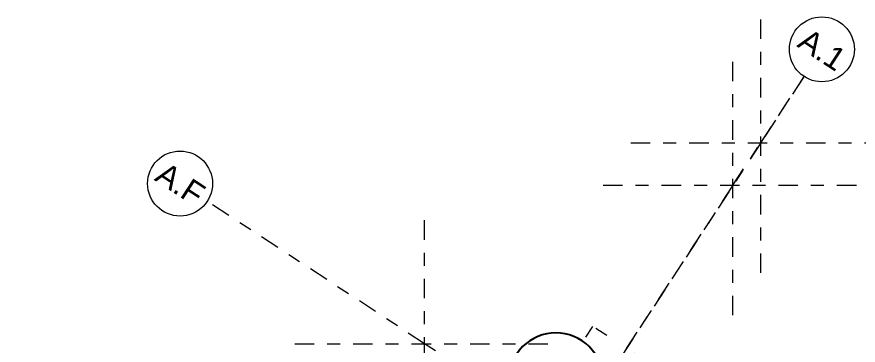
# Model space of a CAD drawing. Header units: metres. Extents: x 2696278.3 to 2696314, y 1245153.2 to 1245192.4.
# Drawn here: x 2696292.82 to 2696299.3, y 1245189.87 to 1245192.39 of the extents above; entities that cross this region are included whole.
import ezdxf

# ---------------------------------------------------------------- set-up
doc = ezdxf.new("R2010")
doc.units = ezdxf.units.M
doc.header["$PDMODE"] = 2
doc.header["$PDSIZE"] = -2
doc.linetypes.add('000_hbf_Punkt 0.5mm', pattern=[0.25, 0, -0.25])
doc.linetypes.add('000_hbf_Strichpunkt 3_1_1mm Achsen', pattern=[0.25, 0.15, -0.05, 0, -0.05])
for name, color, linetype in [('0_C21_Aussenwandkonstruktion.3D', 7, 'Continuous'), ('1_M01_Achsen.V', 7, 'Continuous'), ('1_U04_Referenz-Bauperimeter.V', 7, 'Continuous')]:
    doc.layers.add(name, color=color, linetype=linetype)
doc.styles.add('ERSTELLTER_STIL_2', font='arial.ttf')

msp = doc.modelspace()

# ---------------------------------------------------------------- linework, layer by layer
at = {"layer": '0_C21_Aussenwandkonstruktion.3D', "color": 255, "linetype": '000_hbf_Punkt 0.5mm', "lineweight": 0, "flags": 128}
for points in [[(2696297.254, 1245190.0103), (2696296.9802, 1245189.592), (2696296.9747, 1245189.5836), (2696296.9638, 1245189.5669)], [(2696297.6556, 1245189.7475), (2696297.254, 1245190.0103)]]:
    msp.add_lwpolyline(points, dxfattribs=at)
at = {"layer": '1_M01_Achsen.V', "color": 7, "linetype": '000_hbf_Strichpunkt 3_1_1mm Achsen', "lineweight": 13}
for p, q in [((2696298.3347, 1245191.0957), (2696298.8823, 1245191.9325)), ((2696298.5478, 1245191.4214), (2696298.8823, 1245191.9325)), ((2696298.5478, 1245191.4214), (2696280.0521, 1245163.1569)), ((2696298.3347, 1245191.0957), (2696280.2651, 1245163.4825)), ((2696295.9598, 1245189.8772), (2696294.2863, 1245190.9724)), ((2696295.9598, 1245189.8772), (2696294.2863, 1245190.9724)), ((2696311.8584, 1245179.4735), (2696295.9598, 1245189.8772)), ((2696311.8584, 1245179.4735), (2696295.9598, 1245189.8772))]:
    msp.add_line(p, q, dxfattribs=at)
at = {"layer": '1_M01_Achsen.V', "color": 7, "linetype": 'Continuous', "lineweight": 13}
for centre in [(2696299.0192, 1245192.1417), (2696299.0192, 1245192.1417), (2696294.0771, 1245191.1092), (2696294.0771, 1245191.1092)]:
    msp.add_circle(centre, 0.25, dxfattribs=at)
at = {"layer": '1_M01_Achsen.V', "color": 7, "linetype": '000_hbf_Strichpunkt 3_1_1mm Achsen', "lineweight": 13}
for p in [(2696298.5478, 1245191.4214), (2696298.5478, 1245191.4214), (2696298.3347, 1245191.0957), (2696298.3347, 1245191.0957), (2696295.9598, 1245189.8772), (2696295.9598, 1245189.8772), (2696295.9598, 1245189.8772), (2696295.9598, 1245189.8772)]:
    msp.add_point(p, dxfattribs=at)
at = {"layer": '1_U04_Referenz-Bauperimeter.V', "color": 32, "linetype": 'Continuous', "lineweight": 25, "true_color": 0xe66900}
msp.add_lwpolyline([(2696296.6085, 1245189.598, 0.414214), (2696296.971, 1245189.2355, 0.414214), (2696297.3335, 1245189.598, 0.414214), (2696296.971, 1245189.9605, 0.414214)], format="xyb", close=True, dxfattribs=at)

# ---------------------------------------------------------------- texts
at = {"layer": '1_M01_Achsen.V', "color": 7, "lineweight": 13, "char_height": 0.175, "attachment_point": 1, "rotation": 326.8, "style": 'ERSTELLTER_STIL_2'}
for s, insert in [('\\A1;{\\pql;\\pt0;\\fArial|b0|i0|c0|p0;\\W1.000000;A.1}', (2696298.9164, 1245192.3135)), ('\\A1;{\\pql;\\pt0;\\fArial|b0|i0|c0|p0;\\W1.000000;A.1}', (2696298.9164, 1245192.3135)), ('\\A1;{\\pql;\\pt0;\\fArial|b0|i0|c0|p0;\\W1.000000;A.F}', (2696293.9688, 1245191.2847)), ('\\A1;{\\pql;\\pt0;\\fArial|b0|i0|c0|p0;\\W1.000000;A.F}', (2696293.9688, 1245191.2847))]:
    msp.add_mtext(s, dxfattribs=dict(at, insert=insert))

doc.saveas('drawing.dxf')
